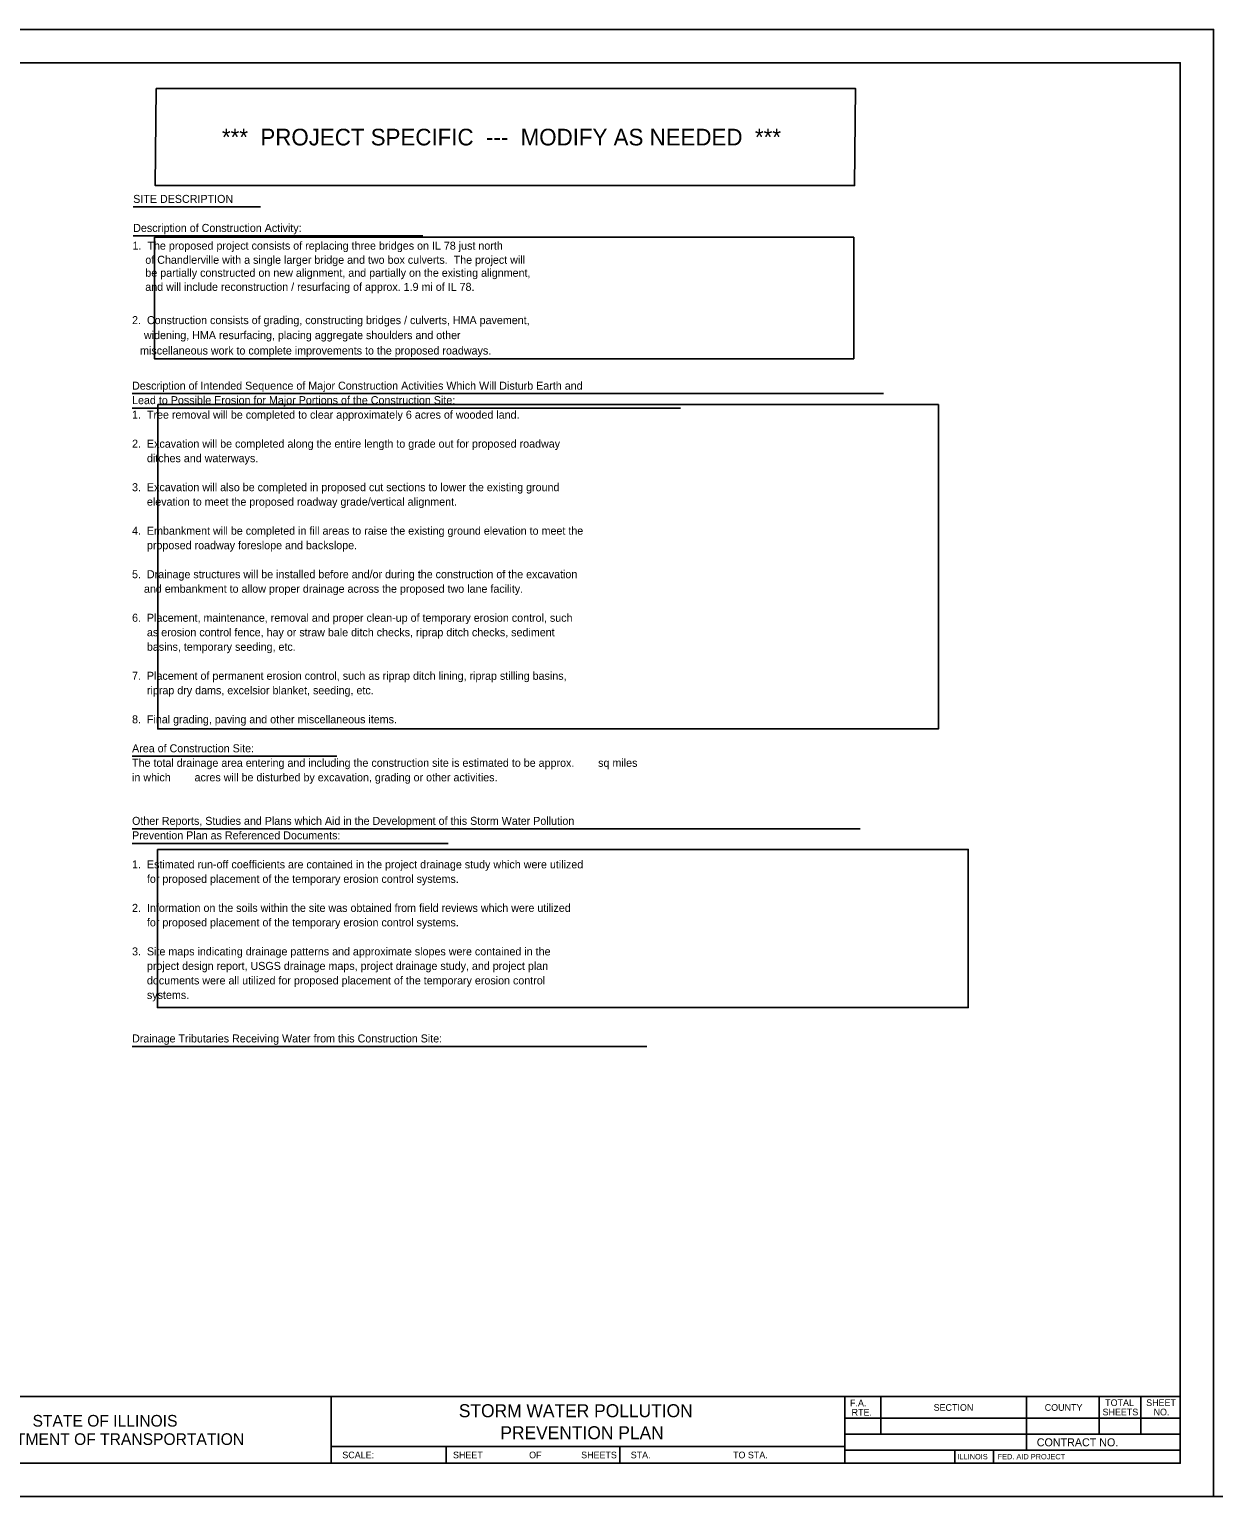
# Model space of a CAD drawing. Extents: x 55427 to 58147, y 39038 to 39478.
# Drawn here: x 55751.9 to 56106.9, y 39037.5 to 39477.5 of the extents above; entities that cross this region are included whole.
import ezdxf

# ---------------------------------------------------------------- set-up
doc = ezdxf.new("R2010")
doc.units = 0
for name, color, linetype in [('Level 1', 7, 'Continuous'), ('Level 16', 7, 'Continuous'), ('Level 48', 7, 'Continuous'), ('Sheets_50 Reference Boundary', 7, 'Continuous'), ('Sheets_General Details', 7, 'Continuous'), ('Sheets_Printer Plotting Border', 7, 'Continuous')]:
    doc.layers.add(name, color=color, linetype=linetype)

msp = doc.modelspace()

# ---------------------------------------------------------------- linework, layer by layer
at = {"layer": 'Level 1'}
for points in [[(55789.99, 39459.76), (55999.57, 39459.76), (55999.24, 39430.68), (55789.66, 39430.68)], [(55789.43, 39415.16), (55999.01, 39415.16), (55999.01, 39378.73), (55789.43, 39378.73)], [(55790.43, 39365.02), (56024.41, 39365.02), (56024.41, 39267.75), (55790.43, 39267.75)], [(55790.33, 39231.63), (56033.33, 39231.63), (56033.33, 39184.17), (55790.33, 39184.17)]]:
    msp.add_lwpolyline(points, close=True, dxfattribs=at)
at = {"layer": 'Level 16'}
for p, q in [((55783.06, 39424.28), (55821.23, 39424.28)), ((55783.06, 39415.58), (55869.9, 39415.58)), ((55782.72, 39368.28), (56007.92, 39368.28)), ((55782.72, 39363.93), (55947.06, 39363.93)), ((55782.72, 39259.53), (55844.14, 39259.53)), ((55782.72, 39237.78), (56000.96, 39237.78)), ((55782.72, 39233.43), (55877.42, 39233.43)), ((55782.72, 39172.53), (55936.99, 39172.53))]:
    msp.add_line(p, q, dxfattribs=at)
at = {"layer": 'Level 48'}
msp.add_lwpolyline([(55426.87, 39477.53), (56106.87, 39477.53), (56106.87, 39037.53), (55426.87, 39037.53)], close=True, dxfattribs=at)
at = {"layer": 'Sheets_50 Reference Boundary'}
msp.add_lwpolyline([(55466.87, 39467.52), (56096.87, 39467.52), (56096.87, 39067.53), (55466.87, 39067.53)], close=True, dxfattribs=at)
at = {"layer": 'Sheets_General Details'}
for p, q in [((56106.87, 39477.53), (55426.87, 39477.53)), ((56106.87, 39037.53), (56106.87, 39477.53)), ((56106.87, 39477.53), (56106.87, 39037.53)), ((55466.87, 39067.53), (56096.87, 39067.53)), ((55842.36, 39067.53), (55842.36, 39047.53)), ((55996.36, 39067.53), (55996.36, 39047.53)), ((56007.16, 39067.53), (56007.16, 39056.22)), ((56050.76, 39067.53), (56050.76, 39051.42)), ((56072.6, 39067.53), (56072.6, 39056.22)), ((56085.02, 39067.53), (56085.02, 39056.22)), ((55996.36, 39061.02), (56096.87, 39061.02)), ((55996.36, 39056.22), (56096.87, 39056.22)), ((55842.36, 39052.53), (55996.36, 39052.53)), ((55876.87, 39052.53), (55876.87, 39047.53)), ((55928.87, 39052.53), (55928.87, 39047.53)), ((55996.36, 39051.42), (56096.87, 39051.42)), ((56029.3, 39051.42), (56029.3, 39047.53)), ((56040.9, 39051.42), (56040.9, 39047.53)), ((56106.87, 39037.53), (55426.87, 39037.53)), ((56786.87, 39037.53), (56106.87, 39037.53))]:
    msp.add_line(p, q, dxfattribs=at)
msp.add_lwpolyline([(55466.87, 39467.53), (56096.87, 39467.53), (56096.87, 39047.53), (55466.87, 39047.53)], close=True, dxfattribs=at)
at = {"layer": 'Sheets_Printer Plotting Border'}
msp.add_lwpolyline([(55426.87, 39037.53), (56106.87, 39037.53), (56106.87, 39477.53), (55426.87, 39477.53)], close=True, dxfattribs=at)

# ---------------------------------------------------------------- texts
at = {"layer": 'Level 1'}
msp.add_text('***  PROJECT SPECIFIC  ---  MODIFY AS NEEDED  ***', height=5, dxfattribs=at).set_placement((55809.66, 39442.72))
at = {"layer": 'Level 16'}
for s, height, p in [('SITE DESCRIPTION', 2.4, (55783.06, 39425.48)), ('Description of Construction Activity:', 2.4, (55783.06, 39416.78)), ('1.  The proposed project consists of replacing three bridges on IL 78 just north', 2.4, (55782.86, 39411.46)), ('    of Chandlerville with a single larger bridge and two box culverts.  The project will', 2.4, (55783.13, 39407.22)), ('    be partially constructed on new alignment, and partially on the existing alignment,', 2.4, (55783.13, 39403.33)), ('    and will include reconstruction / resurfacing of approx. 1.9 mi of IL 78.', 2.4, (55783.13, 39399.11)), ('2.  Construction consists of grading, constructing bridges / culverts, HMA pavement,', 2.4, (55782.72, 39389.13)), ('    widening, HMA resurfacing, placing aggregate shoulders and other', 2.4, (55782.72, 39384.63)), ('     miscellaneous work to complete improvements to the proposed roadways.', 2.4, (55780.66, 39380.01)), ('Description of Intended Sequence of Major Construction Activities Which Will Disturb Earth and', 2.4, (55782.72, 39369.48)), ('Lead to Possible Erosion for Major Portions of the Construction Site:', 2.4, (55782.72, 39365.13)), ('1.  Tree removal will be completed to clear approximately 6 acres of wooded land.', 2.4, (55782.72, 39360.78)), ('2.  Excavation will be completed along the entire length to grade out for proposed roadway', 2.4, (55782.72, 39352.08)), ('     ditches and waterways.', 2.4, (55782.72, 39347.73)), ('3.  Excavation will also be completed in proposed cut sections to lower the existing ground', 2.4, (55782.72, 39339.03)), ('     elevation to meet the proposed roadway grade/vertical alignment.', 2.4, (55782.72, 39334.68)), ('4.  Embankment will be completed in fill areas to raise the existing ground elevation to meet the', 2.4, (55782.72, 39325.98)), ('     proposed roadway foreslope and backslope.', 2.4, (55782.72, 39321.63)), ('5.  Drainage structures will be installed before and/or during the construction of the excavation ', 2.4, (55782.72, 39312.93)), ('    and embankment to allow proper drainage across the proposed two lane facility.', 2.4, (55782.72, 39308.58)), ('6.  Placement, maintenance, removal and proper clean-up of temporary erosion control, such', 2.4, (55782.72, 39299.88)), ('     as erosion control fence, hay or straw bale ditch checks, riprap ditch checks, sediment', 2.4, (55782.72, 39295.53)), ('     basins, temporary seeding, etc.', 2.4, (55782.72, 39291.18)), ('7.  Placement of permanent erosion control, such as riprap ditch lining, riprap stilling basins,', 2.4, (55782.72, 39282.48)), ('     riprap dry dams, excelsior blanket, seeding, etc.', 2.4, (55782.72, 39278.13)), ('8.  Final grading, paving and other miscellaneous items.', 2.4, (55782.72, 39269.43)), ('Area of Construction Site:', 2.4, (55782.72, 39260.73)), ('The total drainage area entering and including the construction site is estimated to be approx.        sq miles', 2.39999, (55782.72, 39256.38)), ('in which        acres will be disturbed by excavation, grading or other activities.', 2.4, (55782.72, 39252.03)), ('Other Reports, Studies and Plans which Aid in the Development of this Storm Water Pollution ', 2.4, (55782.72, 39238.98)), ('Prevention Plan as Referenced Documents:', 2.4, (55782.72, 39234.63)), ('1.  Estimated run-off coefficients are contained in the project drainage study which were utilized', 2.4, (55782.72, 39225.93)), ('     for proposed placement of the temporary erosion control systems.', 2.4, (55782.72, 39221.58)), ('2.  Information on the soils within the site was obtained from field reviews which were utilized', 2.4, (55782.72, 39212.88)), ('     for proposed placement of the temporary erosion control systems.', 2.4, (55782.72, 39208.53)), ('3.  Site maps indicating drainage patterns and approximate slopes were contained in the', 2.4, (55782.72, 39199.83)), ('     project design report, USGS drainage maps, project drainage study, and project plan', 2.4, (55782.72, 39195.48)), ('     documents were all utilized for proposed placement of the temporary erosion control', 2.4, (55782.72, 39191.13)), ('     systems.', 2.4, (55782.72, 39186.78)), ('Drainage Tributaries Receiving Water from this Construction Site:', 2.4, (55782.72, 39173.73))]:
    msp.add_text(s, height=height, dxfattribs=at).set_placement(p)
at = {"layer": 'Sheets_General Details'}
for s, height, p in [('STORM WATER POLLUTION', 3.8985, (55880.65, 39061.35)), ('F.A.  ', 2, (55997.9, 39064.63)), ('RTE.', 2, (55998.37, 39061.83)), ('SECTION', 2, (56022.96, 39063.27)), ('COUNTY', 2, (56056.25, 39063.27)), ('SHEETS', 2, (56073.58, 39061.9)), ('TOTAL', 2, (56074.37, 39064.7)), ('SHEET', 2, (56086.66, 39064.7)), ('NO.', 2, (56088.87, 39061.9)), ('STATE OF ILLINOIS', 3.5, (55752.9, 39058.53)), ('DEPARTMENT OF TRANSPORTATION', 3.5, (55731.8, 39053.03)), ('PREVENTION PLAN', 3.8985, (55893.1, 39054.75)), ('CONTRACT NO.      ', 2.4, (56053.87, 39052.62)), ('SCALE:          ', 2, (55845.74, 39049.03)), ('SHEET', 2, (55878.91, 39049.03)), ('OF', 2, (55901.73, 39049.03)), ('SHEETS', 2, (55917.32, 39049.03)), ('STA.', 2, (55932.17, 39049.03)), ('TO STA.', 2, (55962.84, 39049.03)), ('ILLINOIS', 1.6, (56030.09, 39048.72)), ('FED. AID PROJECT', 1.6, (56042.12, 39048.72))]:
    msp.add_text(s, height=height, dxfattribs=at).set_placement(p)

doc.saveas('drawing.dxf')
